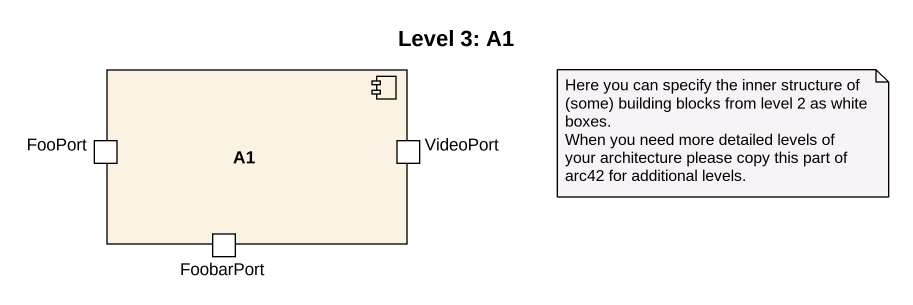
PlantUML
@startuml
title Level 3: A1
component A1 {
  port FooPort
  port VideoPort
  port FoobarPort
}
note as N1
  Here you can specify the inner structure of (some) building blocks from level 2 as white boxes.
  When you need more detailed levels of your architecture please copy this part of arc42 for additional levels.
end note
@enduml
